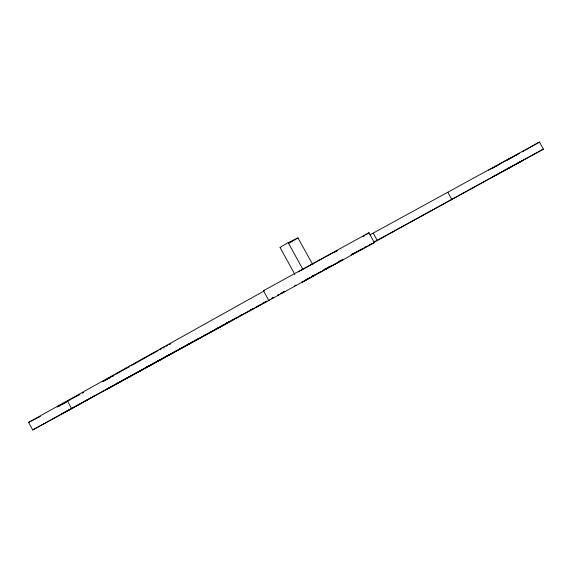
<?xml version="1.0" encoding="UTF-8"?>
<svg xmlns="http://www.w3.org/2000/svg" width="572" height="572" viewBox="0 0 572 572"><rect width="100%" height="100%" fill="white"/><g stroke="black" fill="none" stroke-linecap="round" stroke-linejoin="round"><path stroke-width="0.86" d="M312.805 264.657L297.94 237.916A10.553 0.422 -28.8 0 1 288.467 243.436M269.719 300L268.847 300.579L263.435 290.719L368.926 232.768L374.345 242.578L32.711 429.958L28.6 422.372L263.821 291.112M363.063 236.615L364.528 235.657M365.994 234.692L368.926 232.768M57.164 407.042L66.981 401.551M522.565 151.809L524.024 150.965M525.489 150.114L539.46 142.042L543.4 149.12L374.009 242.306M298.427 271.886L299.749 271.128M334.863 252.095L336.958 250.901M488.688 170.213L489.132 169.963M518.175 154.04L518.647 153.768M300.414 270.749L325.683 256.764M490.497 169.183L500.693 163.499M513.942 156.421L516.731 154.862M114.157 375.232L102.567 381.717L104.118 380.881M115.701 374.367L129.601 366.588M131.145 365.722L158.179 350.593M513.256 156.807L506.606 160.503M32.711 429.958L87.752 399.649M501.394 163.113L512.033 157.264M90.862 397.926L94.18 396.089L61.104 414.285L71.772 408.394M324.417 269.526L326.347 268.461L324.388 269.505M364.307 247.662L365.801 246.832M369.533 244.773L371.028 243.951M298.048 237.838L287.716 242.893A10.553 0.422 -28.8 0 0 280.208 247.583M67.689 401.165L71.228 399.213M498.555 164.936L499.878 164.207M84.156 401.544L136.451 372.722M177.299 350.293L138.024 371.979L170.17 354.29M178.593 349.492L183.276 346.911M184.842 346.053L189.525 343.472M191.084 342.607L192.642 341.749M194.201 340.891L195.767 340.025M197.326 339.167L198.884 338.309M203.568 335.728L205.133 334.863M209.817 332.282L211.375 331.424M216.059 328.843L217.617 327.985M222.301 325.404L223.867 324.538M225.532 323.702L230.108 321.178M240.033 315.708L241.556 314.865M149.056 365.93L106.692 389.289L227.77 322.744L215.115 329.687M255.183 307.679L266.874 301.222L262.212 303.718M273.116 297.783L271.557 298.641L273.123 297.74M294.487 285.943L295.953 285.135M311.697 276.533L314.7 274.882M328.657 267.06L330.201 266.202M339.103 261.375L340.655 260.525M353.053 253.675L351.508 254.533L353.081 253.661M485.621 180.781L543.4 149.12M316.959 273.638L319.984 271.972M356.599 251.909L351.179 254.897L374.345 242.578M358.143 251.058L362.791 248.498M495.588 175.339L491.706 177.484L496.382 174.932M516.652 163.799L523.38 160.081L497.068 174.553M325.518 269.383L343.765 259.316L322.022 271.221M369.912 234.892L539.46 142.042M71.972 398.813L79.944 394.451M373.981 242.042L484.841 181.21M225.547 323.695L230.216 321.135M231.767 320.277L236.436 317.717M241.105 315.158L242.664 314.307M250.443 310.038L252.988 308.573M271.45 298.512L273.001 297.662M323.573 269.92L325.125 269.069M326.683 268.218L330.573 266.08M340.097 260.782L341.627 259.945M305.913 279.715L309.86 277.542M311.683 276.483L313.749 275.346M502.28 171.65L506.27 169.462M508.765 168.132L512.898 165.866M146.904 367.045L254.426 307.993M255.984 307.143L260.653 304.576M314.4 275.49L301.673 282.454L321.342 271.593M494.909 166.931L497.826 165.337M512.784 156.85L519.569 153.232M491.848 168.604L494.144 167.353M451.887 199.456L447.783 192.299M263.728 302.595L264.364 302.245M326.376 256.385L330.552 254.118M82.254 393.2L83.791 392.363M64.886 402.953L66.402 402.13M159.724 349.728L161.297 348.884M162.863 348.033L164.436 347.19M166.002 346.346L167.575 345.495M169.14 344.651L170.713 343.808M105.663 380.044L110.303 377.534M111.855 376.698L113.399 375.861M61.597 404.726L64.128 403.367M331.338 253.689L337.215 250.557M58.651 406.306L60.196 405.484M28.6 422.372L40.34 416.423M263.435 290.719L264.6 290.676M373.237 233.162L377.277 240.49M288.166 242.642L302.702 269.062M280.087 247.519L294.895 274.46M67.525 401.036L71.614 408.565M279.35 294.344L277.792 295.202L279.35 294.323M284.806 291.334L280.909 293.479L284.806 291.334"/></g></svg>
